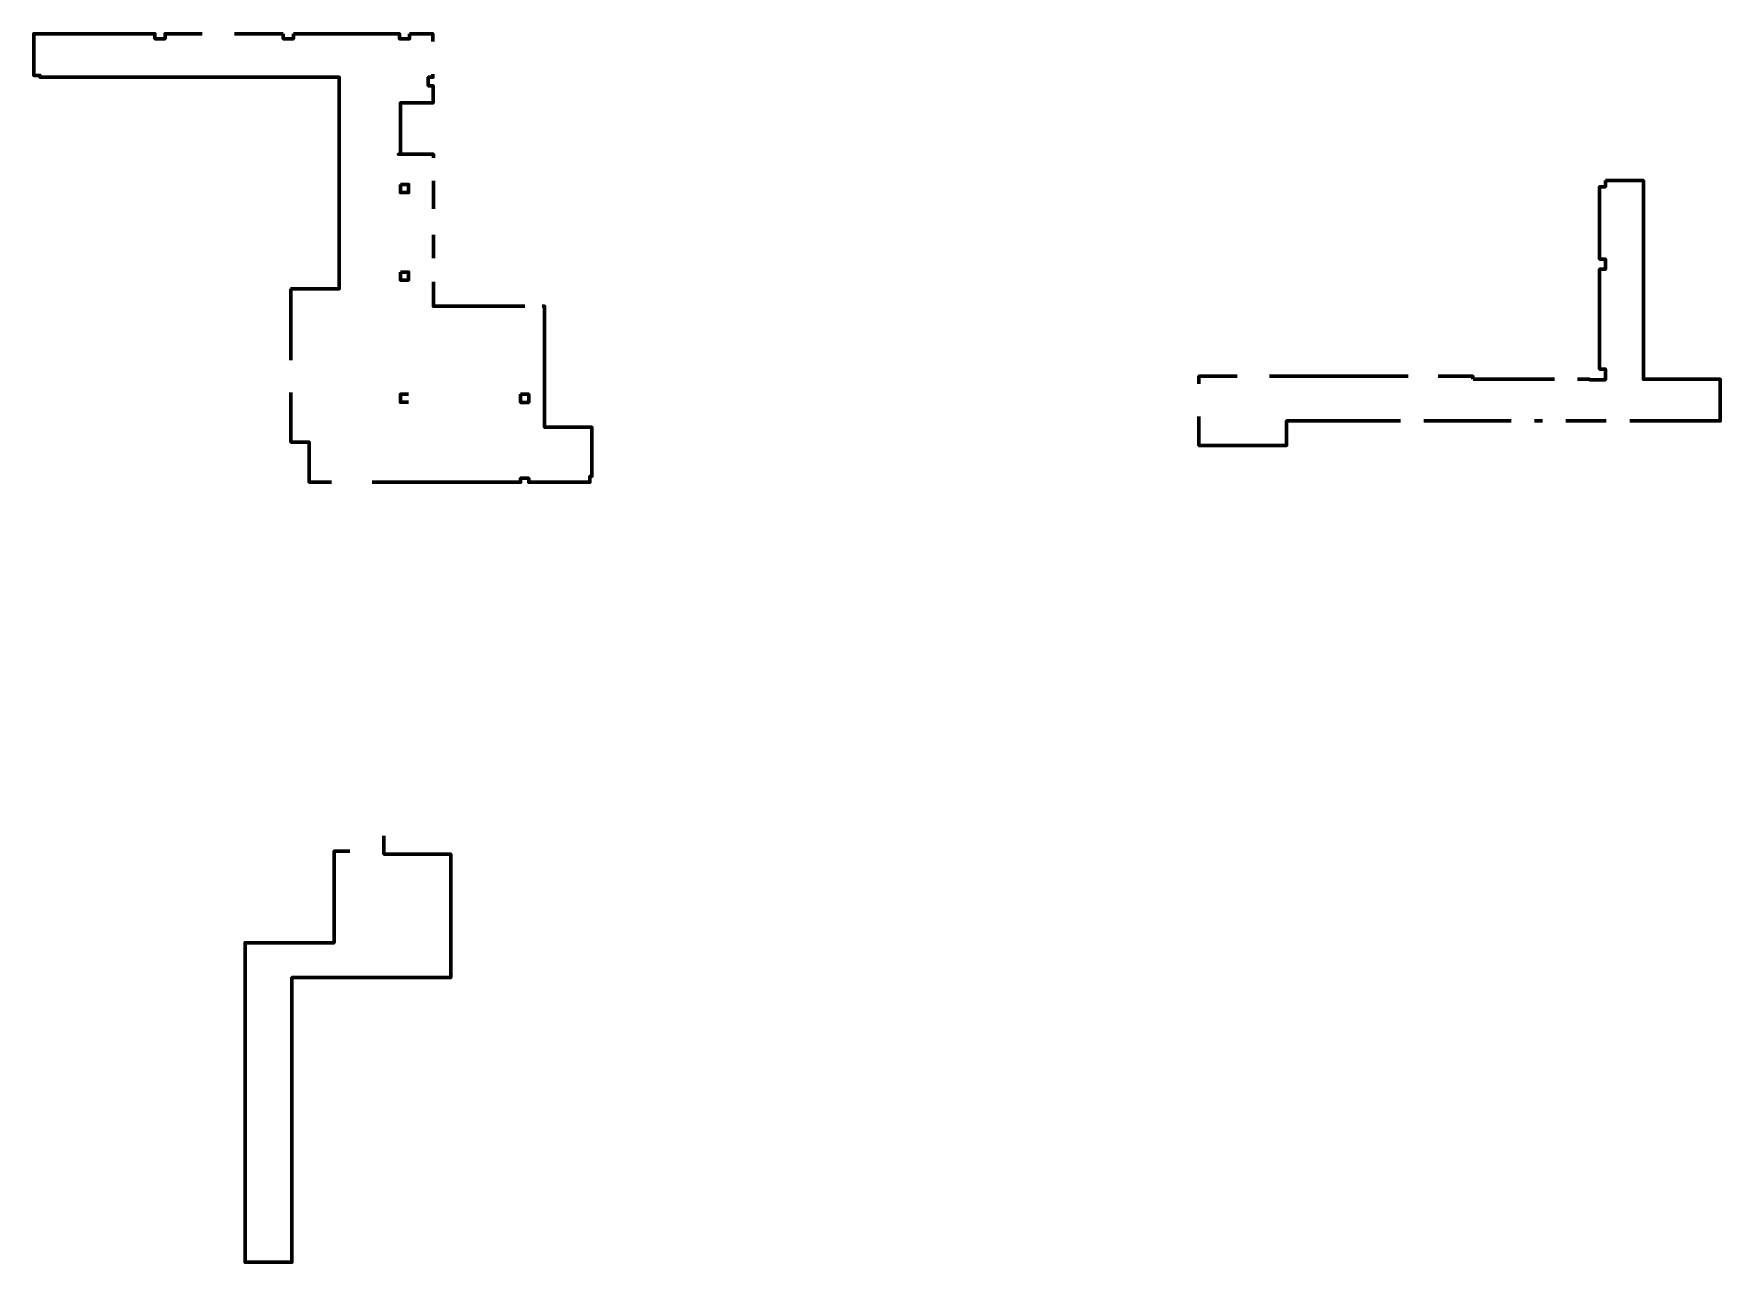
# Model space of a CAD drawing. Header units: millimetres. Extents: x 672974 to 830702, y 136033 to 223984.
# Drawn here: x 747915 to 830702, y 163662 to 223984 of the extents above; entities that cross this region are included whole.
import ezdxf

# ---------------------------------------------------------------- set-up
doc = ezdxf.new("R2010")
doc.units = ezdxf.units.MM
doc.layers.add('0) шт стен 2 эт', color=150, linetype='Continuous', lineweight=60)

msp = doc.modelspace()

# ---------------------------------------------------------------- linework, layer by layer
at = {"layer": '0) шт стен 2 эт'}
for points in [[(762915, 218064), (762915, 218064), (762915, 218064), (762915, 221846), (748215, 221846), (748215, 221934), (747915, 221934), (747915, 223984), (753865, 223984), (753865, 223734), (754365, 223734), (754365, 223984), (756176, 223984)], [(757765, 223984), (760165, 223984)], [(760165, 223984), (760165, 223734), (760665, 223734), (760665, 223984)], [(760665, 223984), (765865, 223984), (765865, 223734), (766365, 223734), (766365, 223984)], [(766365, 223984), (767499, 223984), (767499, 223600)], [(767499, 222004), (767499, 221846), (767515, 221846), (767515, 221846), (767282, 221846), (767282, 221426), (767515, 221426), (767515, 220584), (765915, 220584), (765915, 218064), (765815, 218064), (767535, 218064), (767535, 217893)], [(760515, 211464), (762915, 211464), (762915, 221784), (762915, 221784)], [(767535, 215384), (767535, 216758)], [(825062, 216769), (825062, 216469), (824779, 216469), (824779, 212919), (825062, 212919), (825062, 212419), (824779, 212419), (824779, 207519), (825062, 207519), (825062, 206990), (824284, 206990), (824284, 207019), (823688, 207019)], [(826257, 204969), (830702, 204969), (830702, 207019), (826932, 207019), (826932, 216769), (825062, 216769)], [(767535, 212965), (767535, 214103)], [(760540, 211464), (760540, 207957)], [(767535, 211805), (767535, 210604), (772015, 210604)], [(772875, 210604), (772995, 210604), (772995, 204664), (775315, 204664), (775315, 202259), (775215, 202259), (775215, 201959), (772215, 201959), (772215, 202159), (771815, 202159), (771815, 201959), (767535, 201970), (764535, 201970)], [(805112, 206785), (805112, 207169), (806992, 207169)], [(815375, 207169), (809412, 207169), (808581, 207169)], [(818562, 207019), (818562, 207169), (816852, 207169)], [(818566, 207019), (822570, 207019)], [(762530, 201970), (761435, 201970), (761435, 203929), (760540, 203929), (760540, 206368)], [(766315, 205885), (765915, 205885), (765915, 206285), (766315, 206285)], [(805112, 205189), (805112, 203769), (809412, 203769), (809412, 204969), (815007, 204969)], [(816155, 204969), (818562, 204969)], [(820435, 204969), (818566, 204969)], [(821977, 204969), (821582, 204969)], [(825109, 204969), (823125, 204969)], [(765107, 184605), (765107, 183705), (768387, 183705), (768387, 180105), (768387, 177640), (760591, 177640), (760591, 177131), (760591, 176981), (760591, 176106), (760591, 174858), (760591, 174474), (760591, 168580), (760591, 163662), (759348, 163662), (758293, 163662), (758293, 166260), (758293, 172618), (758293, 178913), (758293, 179347), (760917, 179347), (762658, 179347), (762658, 183847), (763428, 183847)]]:
    msp.add_lwpolyline(points, dxfattribs=at)
for points in [[(765915, 216584), (766315, 216584), (766315, 216184), (765915, 216184)], [(765913, 212284), (766313, 212284), (766313, 211884), (765913, 211884)], [(771817, 206284), (772217, 206284), (772217, 205884), (771817, 205884)]]:
    msp.add_lwpolyline(points, close=True, dxfattribs=at)

doc.saveas('drawing.dxf')
